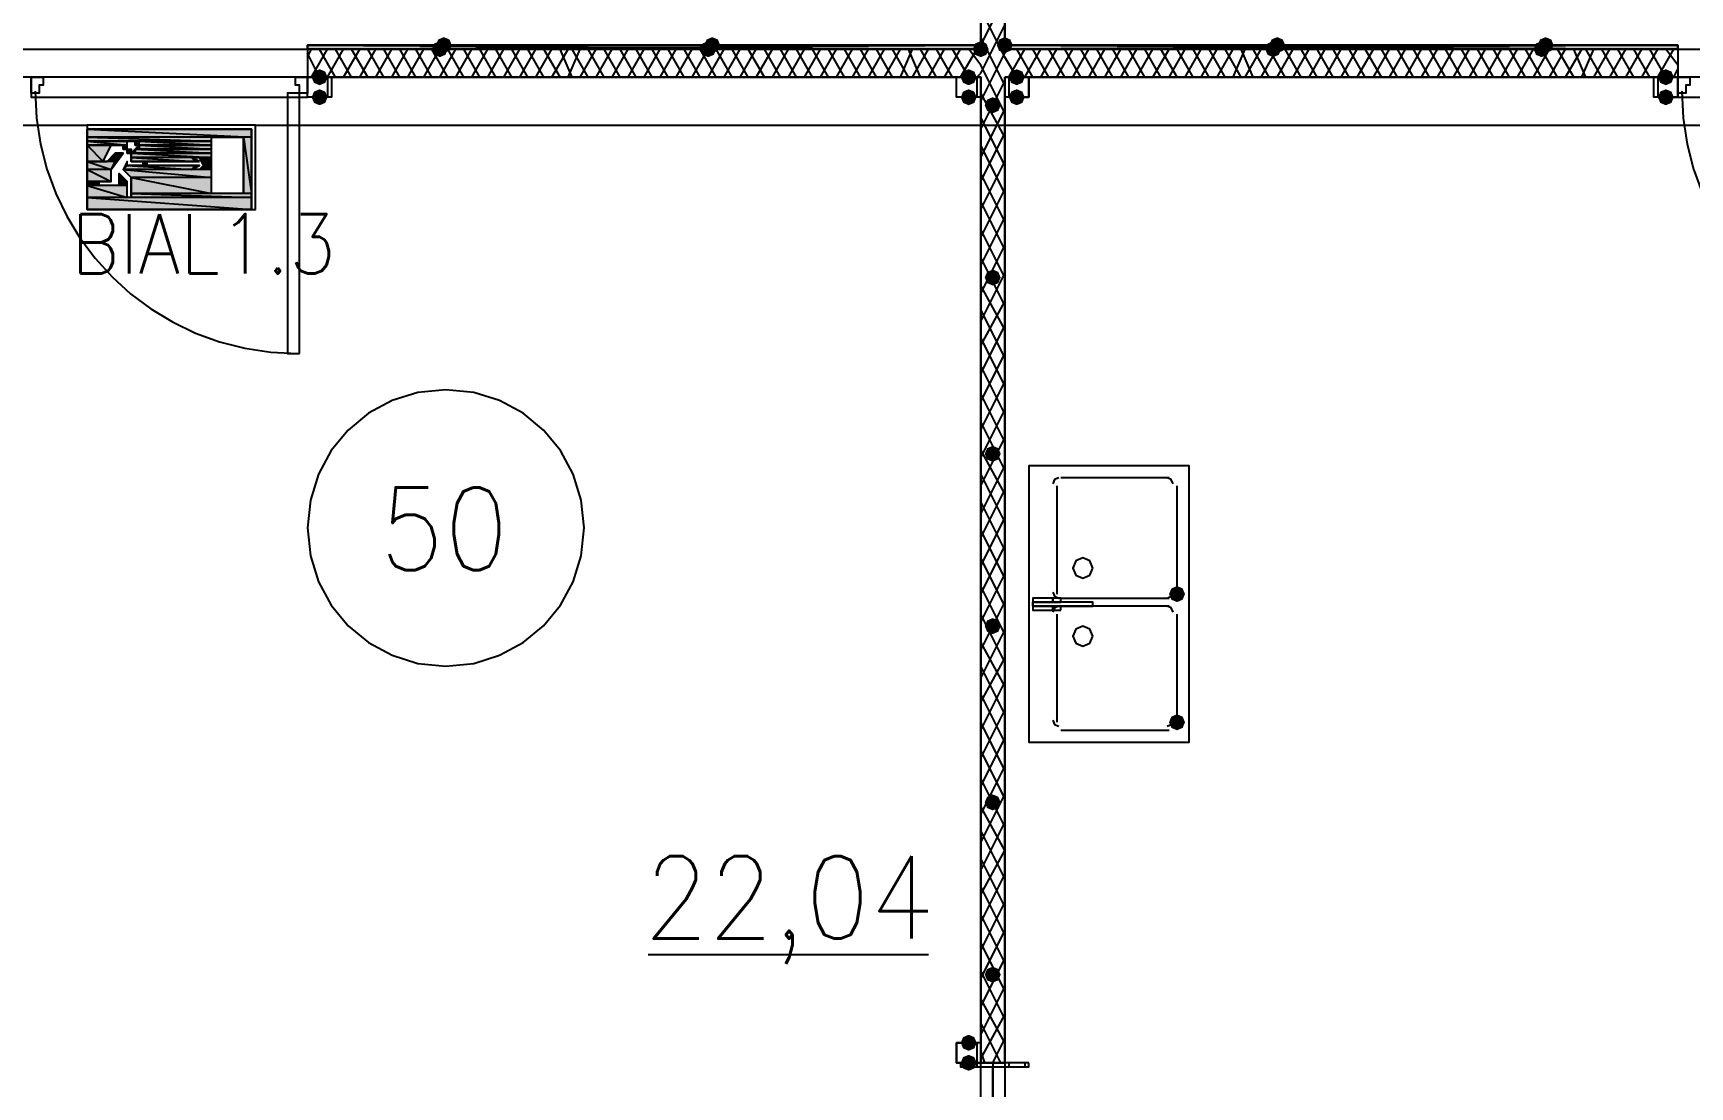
# Model space of a CAD drawing. Header units: millimetres. Extents: x 0 to 420, y 0 to 297.
# Drawn here: x 123.68 to 141.18, y 140.8 to 151.93 of the extents above; entities that cross this region are included whole.
import ezdxf

# ---------------------------------------------------------------- set-up
doc = ezdxf.new("R2010")
doc.units = ezdxf.units.MM
doc.layers.get('0').update_dxf_attribs({"linetype": 'CONTINUOUS'})
doc.styles.get("Standard").update_dxf_attribs({"font": 'STANDARD'})

msp = doc.modelspace()

# ---------------------------------------------------------------- hatches: boundary and pattern name
at = {"true_color": 0x000007}
h = msp.add_hatch(color=0, dxfattribs=at)
h.paths.add_polyline_path([(133.688667, 151.807333), (126.576667, 151.807333), (133.688667, 151.765)], flags=0)
h.paths.add_polyline_path([(126.576667, 151.807333), (133.688667, 151.765), (126.576667, 151.765)], flags=0)
at = {"true_color": 0x0000fe}
for points in [[(128.058333, 151.765), (128.033462, 151.705204), (127.973667, 151.680333), (127.913871, 151.705204), (127.889, 151.765), (127.913871, 151.824796), (127.973667, 151.849667), (128.033462, 151.824796)], [(128.100667, 151.807333), (128.075796, 151.747537), (128.016, 151.722667), (127.956204, 151.747537), (127.931333, 151.807333), (127.956204, 151.867129), (128.016, 151.892), (128.075796, 151.867129)], [(130.894667, 151.765), (130.869796, 151.705204), (130.81, 151.680333), (130.750204, 151.705204), (130.725333, 151.765), (130.750204, 151.824796), (130.81, 151.849667), (130.869796, 151.824796)], [(130.937, 151.807333), (130.912129, 151.747537), (130.852333, 151.722667), (130.792538, 151.747537), (130.767667, 151.807333), (130.792537, 151.867129), (130.852333, 151.892), (130.912129, 151.867129)], [(133.773333, 151.765), (133.748463, 151.705204), (133.688667, 151.680333), (133.628871, 151.705204), (133.604, 151.765), (133.628871, 151.824796), (133.688667, 151.849667), (133.748462, 151.824796)], [(133.773333, 151.765), (133.748463, 151.705204), (133.688667, 151.680333), (133.628871, 151.705204), (133.604, 151.765), (133.628871, 151.824796), (133.688667, 151.849667), (133.748462, 151.824796)], [(134.027333, 151.807333), (134.002463, 151.747537), (133.942667, 151.722667), (133.882871, 151.747537), (133.858, 151.807333), (133.882871, 151.867129), (133.942667, 151.892), (134.002462, 151.867129)], [(136.863667, 151.765), (136.838796, 151.705204), (136.779, 151.680333), (136.719204, 151.705204), (136.694333, 151.765), (136.719204, 151.824796), (136.779, 151.849667), (136.838796, 151.824796)], [(136.906, 151.807333), (136.881129, 151.747537), (136.821333, 151.722667), (136.761538, 151.747537), (136.736667, 151.807333), (136.761537, 151.867129), (136.821333, 151.892), (136.881129, 151.867129)], [(139.7, 151.765), (139.675129, 151.705204), (139.615333, 151.680333), (139.555538, 151.705204), (139.530667, 151.765), (139.555537, 151.824796), (139.615333, 151.849667), (139.675129, 151.824796)], [(139.742333, 151.807333), (139.717463, 151.747537), (139.657667, 151.722667), (139.597871, 151.747537), (139.573, 151.807333), (139.597871, 151.867129), (139.657667, 151.892), (139.717462, 151.867129)]]:
    msp.add_hatch(color=0, dxfattribs=at).paths.add_polyline_path(points, flags=0)
at = {"true_color": 0x000007}
h = msp.add_hatch(color=0, dxfattribs=at)
h.paths.add_polyline_path([(141.054667, 151.807333), (133.942667, 151.807333), (141.054667, 151.765)], flags=0)
h.paths.add_polyline_path([(133.942667, 151.807333), (141.054667, 151.765), (133.942667, 151.765)], flags=0)
for points in [[(126.788333, 151.468667), (126.763463, 151.408871), (126.703667, 151.384), (126.643871, 151.408871), (126.619, 151.468667), (126.643871, 151.528462), (126.703667, 151.553333), (126.763462, 151.528463)], [(133.646333, 151.468667), (133.621463, 151.408871), (133.561667, 151.384), (133.501871, 151.408871), (133.477, 151.468667), (133.501871, 151.528462), (133.561667, 151.553333), (133.621462, 151.528463)], [(134.154333, 151.468667), (134.129463, 151.408871), (134.069667, 151.384), (134.009871, 151.408871), (133.985, 151.468667), (134.009871, 151.528462), (134.069667, 151.553333), (134.129462, 151.528463)], [(141.012333, 151.468667), (140.987463, 151.408871), (140.927667, 151.384), (140.867871, 151.408871), (140.843, 151.468667), (140.867871, 151.528462), (140.927667, 151.553333), (140.987462, 151.528463)], [(126.788333, 151.257), (126.763463, 151.197204), (126.703667, 151.172333), (126.643871, 151.197204), (126.619, 151.257), (126.643871, 151.316796), (126.703667, 151.341667), (126.763462, 151.316796)], [(133.646333, 151.257), (133.621463, 151.197204), (133.561667, 151.172333), (133.501871, 151.197204), (133.477, 151.257), (133.501871, 151.316796), (133.561667, 151.341667), (133.621462, 151.316796)], [(133.900333, 151.172333), (133.875463, 151.112537), (133.815667, 151.087667), (133.755871, 151.112537), (133.731, 151.172333), (133.755871, 151.232129), (133.815667, 151.257), (133.875462, 151.232129)], [(134.154333, 151.257), (134.129463, 151.197204), (134.069667, 151.172333), (134.009871, 151.197204), (133.985, 151.257), (134.009871, 151.316796), (134.069667, 151.341667), (134.129462, 151.316796)], [(141.012333, 151.257), (140.987463, 151.197204), (140.927667, 151.172333), (140.867871, 151.197204), (140.843, 151.257), (140.867871, 151.316796), (140.927667, 151.341667), (140.987462, 151.316796)], [(133.900333, 149.352), (133.875463, 149.292204), (133.815667, 149.267333), (133.755871, 149.292204), (133.731, 149.352), (133.755871, 149.411796), (133.815667, 149.436667), (133.875462, 149.411796)], [(133.900333, 147.489333), (133.875463, 147.429537), (133.815667, 147.404667), (133.755871, 147.429537), (133.731, 147.489333), (133.755871, 147.549129), (133.815667, 147.574), (133.875462, 147.549129)], [(135.847667, 146.007667), (135.822796, 145.947871), (135.763, 145.923), (135.703204, 145.947871), (135.678333, 146.007667), (135.703204, 146.067462), (135.763, 146.092333), (135.822796, 146.067463)], [(133.900333, 145.669), (133.875463, 145.609204), (133.815667, 145.584333), (133.755871, 145.609204), (133.731, 145.669), (133.755871, 145.728796), (133.815667, 145.753667), (133.875462, 145.728796)], [(135.847667, 144.653), (135.822796, 144.593204), (135.763, 144.568333), (135.703204, 144.593204), (135.678333, 144.653), (135.703204, 144.712796), (135.763, 144.737667), (135.822796, 144.712796)], [(133.900333, 143.806333), (133.875463, 143.746537), (133.815667, 143.721667), (133.755871, 143.746537), (133.731, 143.806333), (133.755871, 143.866129), (133.815667, 143.891), (133.875462, 143.866129)], [(133.900333, 141.986), (133.875463, 141.926204), (133.815667, 141.901333), (133.755871, 141.926204), (133.731, 141.986), (133.755871, 142.045796), (133.815667, 142.070667), (133.875462, 142.045796)], [(133.646333, 141.266333), (133.621463, 141.206537), (133.561667, 141.181667), (133.501871, 141.206537), (133.477, 141.266333), (133.501871, 141.326129), (133.561667, 141.351), (133.621462, 141.326129)], [(133.646333, 141.054667), (133.621463, 140.994871), (133.561667, 140.97), (133.501871, 140.994871), (133.477, 141.054667), (133.501871, 141.114462), (133.561667, 141.139333), (133.621462, 141.114463)]]:
    msp.add_hatch(color=0, dxfattribs=at).paths.add_polyline_path(points, flags=0)
at = {"true_color": 0x000052}
h = msp.add_hatch(color=0, dxfattribs=at)
h.paths.add_polyline_path([(125.984, 150.918333), (124.248333, 150.918333), (125.984, 150.833667)], flags=0)
h.paths.add_polyline_path([(124.248333, 150.918333), (125.984, 150.833667), (124.248333, 150.833667)], flags=0)
h = msp.add_hatch(color=0, dxfattribs=at)
h.paths.add_polyline_path([(125.560667, 150.833667), (124.248333, 150.833667), (125.560667, 150.791333)], flags=0)
h.paths.add_polyline_path([(124.248333, 150.833667), (125.560667, 150.791333), (124.248333, 150.791333)], flags=0)
h = msp.add_hatch(color=0, dxfattribs=at)
h.paths.add_polyline_path([(124.671667, 150.791333), (124.248333, 150.791333)], flags=0)
h.paths.add_polyline_path([(124.671667, 150.791333), (124.248333, 150.791333), (124.714, 150.791333)], flags=0)
h = msp.add_hatch(color=0, dxfattribs=at)
h.paths.add_polyline_path([(124.248333, 150.791333), (124.671667, 150.791333)], flags=0)
h.paths.add_polyline_path([(124.671667, 150.791333), (124.248333, 150.791333)], flags=0)
h = msp.add_hatch(color=0, dxfattribs=at)
h.paths.add_polyline_path([(124.671667, 150.791333), (124.248333, 150.791333), (124.671667, 150.749)], flags=0)
h.paths.add_polyline_path([(124.248333, 150.791333), (124.671667, 150.749), (124.248333, 150.749)], flags=0)
h = msp.add_hatch(color=0, dxfattribs=at)
h.paths.add_polyline_path([(124.248333, 150.749), (124.671667, 150.749)], flags=0)
h.paths.add_polyline_path([(124.671667, 150.749), (124.248333, 150.749)], flags=0)
h.paths.add_polyline_path([(124.671667, 150.749), (124.248333, 150.749)], flags=0)
h.paths.add_polyline_path([(124.248333, 150.749), (124.671667, 150.749)], flags=0)
h = msp.add_hatch(color=0, dxfattribs=at)
h.paths.add_polyline_path([(124.248333, 150.749), (124.671667, 150.749)], flags=0)
h.paths.add_polyline_path([(124.671667, 150.749), (124.248333, 150.749)], flags=0)
h = msp.add_hatch(color=0, dxfattribs=at)
h.paths.add_polyline_path([(124.502333, 150.749), (124.248333, 150.749), (124.417667, 150.579667)], flags=0)
h.paths.add_polyline_path([(124.248333, 150.749), (124.417667, 150.579667), (124.248333, 150.579667)], flags=0)
h = msp.add_hatch(color=0, dxfattribs=at)
h.paths.add_polyline_path([(124.671667, 150.749), (124.629333, 150.749), (124.671667, 150.706667)], flags=0)
h.paths.add_polyline_path([(124.629333, 150.749), (124.671667, 150.706667), (124.629333, 150.706667)], flags=0)
h = msp.add_hatch(color=0, dxfattribs=at)
h.paths.add_polyline_path([(124.714, 150.791333), (124.671667, 150.791333)], flags=0)
h.paths.add_polyline_path([(124.671667, 150.791333), (124.714, 150.791333)], flags=0)
h = msp.add_hatch(color=0, dxfattribs=at)
h.paths.add_polyline_path([(124.714, 150.791333), (125.560667, 150.791333)], flags=0)
h.paths.add_polyline_path([(125.560667, 150.791333), (124.714, 150.791333)], flags=0)
for points in [[(124.714, 150.791333), (124.756333, 150.791333)], [(124.756333, 150.791333), (124.798667, 150.749), (124.756333, 150.749)], [(124.756333, 150.749), (124.798667, 150.749)], [(124.798667, 150.749), (124.798667, 150.706667), (124.756333, 150.706667)], [(124.756333, 150.706667), (124.798667, 150.706667)], [(124.587, 150.452667), (124.629333, 150.410333), (124.587, 150.410333)]]:
    msp.add_hatch(color=0, dxfattribs=at).paths.add_polyline_path(points, flags=0)
h = msp.add_hatch(color=0, dxfattribs=at)
h.paths.add_polyline_path([(124.714, 150.791333), (125.560667, 150.791333)], flags=0)
h.paths.add_polyline_path([(125.560667, 150.791333), (124.714, 150.791333)], flags=0)
h = msp.add_hatch(color=0, dxfattribs=at)
h.paths.add_polyline_path([(124.756333, 150.791333), (125.560667, 150.791333)], flags=0)
h.paths.add_polyline_path([(125.560667, 150.791333), (124.756333, 150.791333)], flags=0)
h = msp.add_hatch(color=0, dxfattribs=at)
h.paths.add_polyline_path([(124.798667, 150.791333), (125.560667, 150.791333)], flags=0)
h.paths.add_polyline_path([(125.560667, 150.791333), (124.798667, 150.791333)], flags=0)
h = msp.add_hatch(color=0, dxfattribs=at)
h.paths.add_polyline_path([(125.560667, 150.791333), (124.798667, 150.791333), (125.560667, 150.749)], flags=0)
h.paths.add_polyline_path([(124.798667, 150.791333), (125.560667, 150.749), (124.798667, 150.749)], flags=0)
h = msp.add_hatch(color=0, dxfattribs=at)
h.paths.add_polyline_path([(124.798667, 150.749), (125.560667, 150.749)], flags=0)
h.paths.add_polyline_path([(125.560667, 150.749), (124.798667, 150.749)], flags=0)
h = msp.add_hatch(color=0, dxfattribs=at)
h.paths.add_polyline_path([(124.798667, 150.749), (125.560667, 150.749)], flags=0)
h.paths.add_polyline_path([(125.560667, 150.749), (124.798667, 150.749)], flags=0)
h = msp.add_hatch(color=0, dxfattribs=at)
h.paths.add_polyline_path([(124.798667, 150.749), (125.560667, 150.749)], flags=0)
h.paths.add_polyline_path([(125.560667, 150.749), (124.798667, 150.749)], flags=0)
h = msp.add_hatch(color=0, dxfattribs=at)
h.paths.add_polyline_path([(124.798667, 150.749), (125.560667, 150.749)], flags=0)
h.paths.add_polyline_path([(125.560667, 150.749), (124.798667, 150.749)], flags=0)
h = msp.add_hatch(color=0, dxfattribs=at)
h.paths.add_polyline_path([(125.560667, 150.749), (124.798667, 150.749), (125.560667, 150.706667)], flags=0)
h.paths.add_polyline_path([(124.798667, 150.749), (125.560667, 150.706667), (124.798667, 150.706667)], flags=0)
h = msp.add_hatch(color=0, dxfattribs=at)
h.paths.add_polyline_path([(125.984, 150.833667), (125.899333, 150.833667), (125.984, 150.241)], flags=0)
h.paths.add_polyline_path([(125.899333, 150.833667), (125.984, 150.241), (125.899333, 150.241)], flags=0)
h = msp.add_hatch(color=0, dxfattribs=at)
h.paths.add_polyline_path([(124.46, 150.579667), (124.248333, 150.579667)], flags=0)
h.paths.add_polyline_path([(124.46, 150.579667), (124.248333, 150.579667), (124.417667, 150.579667)], flags=0)
h = msp.add_hatch(color=0, dxfattribs=at)
h.paths.add_polyline_path([(124.544667, 150.579667), (124.248333, 150.579667), (124.502333, 150.495)], flags=0)
h.paths.add_polyline_path([(124.248333, 150.579667), (124.502333, 150.495), (124.248333, 150.495)], flags=0)
h = msp.add_hatch(color=0, dxfattribs=at)
h.paths.add_polyline_path([(124.629333, 150.664333), (124.544667, 150.664333), (124.544667, 150.579667)], flags=0)
h.paths.add_polyline_path([(124.544667, 150.664333), (124.544667, 150.579667), (124.46, 150.579667)], flags=0)
h = msp.add_hatch(color=0, dxfattribs=at)
h.paths.add_polyline_path([(124.629333, 150.706667), (124.671667, 150.706667)], flags=0)
h.paths.add_polyline_path([(124.671667, 150.706667), (124.629333, 150.706667)], flags=0)
h = msp.add_hatch(color=0, dxfattribs=at)
h.paths.add_polyline_path([(124.629333, 150.706667), (124.671667, 150.706667)], flags=0)
h.paths.add_polyline_path([(124.671667, 150.706667), (124.629333, 150.706667)], flags=0)
h = msp.add_hatch(color=0, dxfattribs=at)
h.paths.add_polyline_path([(124.714, 150.664333), (124.671667, 150.706667)], flags=0)
h.paths.add_polyline_path([(124.714, 150.664333), (124.671667, 150.706667), (124.714, 150.706667)], flags=0)
h = msp.add_hatch(color=0, dxfattribs=at)
h.paths.add_polyline_path([(124.671667, 150.706667), (124.671667, 150.664333)], flags=0)
h.paths.add_polyline_path([(124.671667, 150.664333), (124.671667, 150.706667)], flags=0)
h = msp.add_hatch(color=0, dxfattribs=at)
h.paths.add_polyline_path([(124.671667, 150.664333), (124.714, 150.664333)], flags=0)
h.paths.add_polyline_path([(124.714, 150.664333), (124.671667, 150.664333)], flags=0)
h = msp.add_hatch(color=0, dxfattribs=at)
h.paths.add_polyline_path([(124.671667, 150.664333), (125.560667, 150.664333)], flags=0)
h.paths.add_polyline_path([(125.560667, 150.664333), (124.671667, 150.664333)], flags=0)
h = msp.add_hatch(color=0, dxfattribs=at)
h.paths.add_polyline_path([(124.756333, 150.664333), (124.756333, 150.706667)], flags=0)
h.paths.add_polyline_path([(124.756333, 150.706667), (124.756333, 150.664333), (124.714, 150.664333)], flags=0)
h = msp.add_hatch(color=0, dxfattribs=at)
h.paths.add_polyline_path([(125.560667, 150.664333), (124.714, 150.664333), (125.560667, 150.622)], flags=0)
h.paths.add_polyline_path([(124.714, 150.664333), (125.560667, 150.622), (124.714, 150.622)], flags=0)
h = msp.add_hatch(color=0, dxfattribs=at)
h.paths.add_polyline_path([(125.349, 150.622), (124.714, 150.622), (125.391333, 150.579667)], flags=0)
h.paths.add_polyline_path([(124.714, 150.622), (125.391333, 150.579667), (124.714, 150.579667)], flags=0)
h = msp.add_hatch(color=0, dxfattribs=at)
h.paths.add_polyline_path([(124.756333, 150.706667), (124.798667, 150.706667)], flags=0)
h.paths.add_polyline_path([(124.798667, 150.706667), (124.756333, 150.706667)], flags=0)
h = msp.add_hatch(color=0, dxfattribs=at)
h.paths.add_polyline_path([(125.560667, 150.706667), (124.798667, 150.706667)], flags=0)
h.paths.add_polyline_path([(124.798667, 150.706667), (125.560667, 150.706667), (124.756333, 150.706667)], flags=0)
h = msp.add_hatch(color=0, dxfattribs=at)
h.paths.add_polyline_path([(124.756333, 150.706667), (125.560667, 150.706667)], flags=0)
h.paths.add_polyline_path([(125.560667, 150.706667), (124.756333, 150.706667)], flags=0)
h = msp.add_hatch(color=0, dxfattribs=at)
h.paths.add_polyline_path([(124.756333, 150.706667), (125.560667, 150.706667)], flags=0)
h.paths.add_polyline_path([(125.560667, 150.706667), (124.756333, 150.706667)], flags=0)
h = msp.add_hatch(color=0, dxfattribs=at)
h.paths.add_polyline_path([(125.560667, 150.706667), (124.756333, 150.706667), (125.560667, 150.664333)], flags=0)
h.paths.add_polyline_path([(124.756333, 150.706667), (125.560667, 150.664333), (124.756333, 150.664333)], flags=0)
h = msp.add_hatch(color=0, dxfattribs=at)
h.paths.add_polyline_path([(124.756333, 150.664333), (125.560667, 150.664333)], flags=0)
h.paths.add_polyline_path([(125.560667, 150.664333), (124.756333, 150.664333)], flags=0)
h = msp.add_hatch(color=0, dxfattribs=at)
h.paths.add_polyline_path([(124.798667, 150.706667), (125.560667, 150.706667)], flags=0)
h.paths.add_polyline_path([(125.560667, 150.706667), (124.798667, 150.706667)], flags=0)
h = msp.add_hatch(color=0, dxfattribs=at)
h.paths.add_polyline_path([(124.798667, 150.706667), (125.560667, 150.706667)], flags=0)
h.paths.add_polyline_path([(125.560667, 150.706667), (124.798667, 150.706667)], flags=0)
h = msp.add_hatch(color=0, dxfattribs=at)
h.paths.add_polyline_path([(124.798667, 150.706667), (125.560667, 150.706667)], flags=0)
h.paths.add_polyline_path([(125.560667, 150.706667), (124.798667, 150.706667)], flags=0)
h = msp.add_hatch(color=0, dxfattribs=at)
h.paths.add_polyline_path([(125.433667, 150.579667), (124.841, 150.579667)], flags=0)
h.paths.add_polyline_path([(125.433667, 150.579667), (124.841, 150.579667), (125.391333, 150.579667)], flags=0)
h = msp.add_hatch(color=0, dxfattribs=at)
h.paths.add_polyline_path([(124.883333, 150.579667), (124.841, 150.579667), (124.883333, 150.537333)], flags=0)
h.paths.add_polyline_path([(124.841, 150.579667), (124.883333, 150.537333), (124.841, 150.537333)], flags=0)
h = msp.add_hatch(color=0, dxfattribs=at)
h.paths.add_polyline_path([(125.560667, 150.622), (125.433667, 150.622), (125.560667, 150.537333)], flags=0)
h.paths.add_polyline_path([(125.433667, 150.622), (125.560667, 150.537333), (125.476, 150.537333)], flags=0)
h = msp.add_hatch(color=0, dxfattribs=at)
h.paths.add_polyline_path([(124.502333, 150.495), (124.248333, 150.495), (124.502333, 150.368)], flags=0)
h.paths.add_polyline_path([(124.248333, 150.495), (124.502333, 150.368), (124.248333, 150.368)], flags=0)
h = msp.add_hatch(color=0, dxfattribs=at)
h.paths.add_polyline_path([(124.375333, 150.368), (124.248333, 150.368), (124.375333, 150.325667)], flags=0)
h.paths.add_polyline_path([(124.248333, 150.368), (124.375333, 150.325667), (124.248333, 150.325667)], flags=0)
h = msp.add_hatch(color=0, dxfattribs=at)
h.paths.add_polyline_path([(124.629333, 150.410333), (124.587, 150.410333), (124.671667, 150.368)], flags=0)
h.paths.add_polyline_path([(124.587, 150.410333), (124.671667, 150.368), (124.587, 150.368)], flags=0)
h = msp.add_hatch(color=0, dxfattribs=at)
h.paths.add_polyline_path([(124.671667, 150.368), (124.587, 150.368), (124.671667, 150.325667)], flags=0)
h.paths.add_polyline_path([(124.587, 150.368), (124.671667, 150.325667), (124.587, 150.325667)], flags=0)
h = msp.add_hatch(color=0, dxfattribs=at)
h.paths.add_polyline_path([(125.391333, 150.537333), (124.671667, 150.537333), (125.349, 150.495)], flags=0)
h.paths.add_polyline_path([(124.671667, 150.537333), (125.349, 150.495), (124.629333, 150.495)], flags=0)
h = msp.add_hatch(color=0, dxfattribs=at)
h.paths.add_polyline_path([(125.560667, 150.495), (124.629333, 150.495), (125.560667, 150.410333)], flags=0)
h.paths.add_polyline_path([(124.629333, 150.495), (125.560667, 150.410333), (124.714, 150.410333)], flags=0)
h = msp.add_hatch(color=0, dxfattribs=at)
h.paths.add_polyline_path([(125.560667, 150.410333), (124.714, 150.410333), (125.560667, 150.241)], flags=0)
h.paths.add_polyline_path([(124.714, 150.410333), (125.560667, 150.241), (124.714, 150.241)], flags=0)
h = msp.add_hatch(color=0, dxfattribs=at)
h.paths.add_polyline_path([(125.391333, 150.537333), (124.841, 150.537333)], flags=0)
h.paths.add_polyline_path([(125.391333, 150.537333), (124.841, 150.537333), (125.433667, 150.537333)], flags=0)
h = msp.add_hatch(color=0, dxfattribs=at)
h.paths.add_polyline_path([(125.560667, 150.537333), (125.476, 150.537333), (125.560667, 150.495)], flags=0)
h.paths.add_polyline_path([(125.476, 150.537333), (125.560667, 150.495), (125.433667, 150.495)], flags=0)
h = msp.add_hatch(color=0, dxfattribs=at)
h.paths.add_polyline_path([(124.671667, 150.325667), (124.248333, 150.325667), (124.671667, 150.198667)], flags=0)
h.paths.add_polyline_path([(124.248333, 150.325667), (124.671667, 150.198667), (124.248333, 150.198667)], flags=0)
h = msp.add_hatch(color=0, dxfattribs=at)
h.paths.add_polyline_path([(125.984, 150.198667), (124.248333, 150.198667), (125.984, 150.071667)], flags=0)
h.paths.add_polyline_path([(124.248333, 150.198667), (125.984, 150.071667), (124.248333, 150.071667)], flags=0)
h = msp.add_hatch(color=0, dxfattribs=at)
h.paths.add_polyline_path([(125.984, 150.241), (124.714, 150.241), (125.984, 150.198667)], flags=0)
h.paths.add_polyline_path([(124.714, 150.241), (125.984, 150.198667), (124.714, 150.198667)], flags=0)

# ---------------------------------------------------------------- linework, layer by layer
at = {"color": 0, "true_color": 0x0000ab}
for points in [[(117.094, 151.765), (133.688667, 151.765), (133.688667, 158.453667), (117.094, 158.453667)], [(151.045333, 158.453667), (133.942667, 158.453667), (133.942667, 151.765), (151.045333, 151.765)]]:
    msp.add_lwpolyline(points, close=True, dxfattribs=at)
at = {"color": 0, "true_color": 0x000007}
for points in [[(133.942667, 151.765), (133.942667, 157.734), (133.688667, 157.734), (133.688667, 151.765)], [(133.688667, 151.807333), (133.942667, 152.315333)], [(133.942667, 151.680333), (133.688667, 152.188333)], [(133.688667, 151.511), (133.942667, 152.019)], [(133.688667, 151.765), (126.576667, 151.765), (133.688667, 151.807333), (126.576667, 151.807333)], [(133.942667, 151.384), (133.688667, 151.892)], [(141.054667, 151.807333), (133.942667, 151.807333), (141.054667, 151.807333), (133.942667, 151.765)], [(126.576667, 151.680333), (126.619, 151.765)], [(126.576667, 151.765), (126.576667, 151.468667)], [(126.576667, 151.765), (126.576667, 151.468667)], [(133.688667, 151.765), (126.576667, 151.765)], [(126.703667, 151.468667), (126.576667, 151.722667)], [(126.619, 151.468667), (126.788333, 151.765)], [(126.873, 151.468667), (126.703667, 151.765)], [(126.788333, 151.468667), (126.957667, 151.765)], [(127.042333, 151.468667), (126.873, 151.765)], [(126.957667, 151.468667), (127.127, 151.765)], [(127.211667, 151.468667), (127.042333, 151.765)], [(127.127, 151.468667), (127.296333, 151.765)], [(127.381, 151.468667), (127.211667, 151.765)], [(127.296333, 151.468667), (127.465667, 151.765)], [(127.550333, 151.468667), (127.381, 151.765)], [(127.465667, 151.468667), (127.635, 151.765)], [(127.719667, 151.468667), (127.550333, 151.765)], [(127.635, 151.468667), (127.804333, 151.765)], [(127.889, 151.468667), (127.719667, 151.765)], [(127.804333, 151.468667), (127.973667, 151.765)], [(128.058333, 151.468667), (127.889, 151.765)], [(127.973667, 151.468667), (128.143, 151.765)], [(128.227667, 151.468667), (128.058333, 151.765)], [(128.143, 151.468667), (128.312333, 151.765)], [(128.397, 151.468667), (128.227667, 151.765)], [(128.312333, 151.468667), (128.481667, 151.765)], [(128.566333, 151.468667), (128.397, 151.765)], [(128.481667, 151.468667), (128.651, 151.765)], [(128.735667, 151.468667), (128.566333, 151.765)], [(128.651, 151.468667), (128.820333, 151.765)], [(128.905, 151.468667), (128.735667, 151.765)], [(128.820333, 151.468667), (128.989667, 151.765)], [(129.074333, 151.468667), (128.905, 151.765)], [(128.989667, 151.468667), (129.159, 151.765)], [(129.243667, 151.468667), (129.074333, 151.765)], [(129.159, 151.468667), (129.328333, 151.765)], [(129.370667, 151.468667), (129.243667, 151.765)], [(129.328333, 151.468667), (129.455333, 151.765)], [(129.54, 151.468667), (129.370667, 151.765)], [(129.455333, 151.468667), (129.624667, 151.765)], [(129.709333, 151.468667), (129.54, 151.765)], [(129.624667, 151.468667), (129.794, 151.765)], [(129.878667, 151.468667), (129.709333, 151.765)], [(129.794, 151.468667), (129.963333, 151.765)], [(130.048, 151.468667), (129.878667, 151.765)], [(129.963333, 151.468667), (130.132667, 151.765)], [(130.217333, 151.468667), (130.048, 151.765)], [(130.132667, 151.468667), (130.302, 151.765)], [(130.386667, 151.468667), (130.217333, 151.765)], [(130.302, 151.468667), (130.471333, 151.765)], [(130.556, 151.468667), (130.386667, 151.765)], [(130.471333, 151.468667), (130.640667, 151.765)], [(130.725333, 151.468667), (130.556, 151.765)], [(130.640667, 151.468667), (130.81, 151.765)], [(130.894667, 151.468667), (130.725333, 151.765)], [(130.81, 151.468667), (130.979333, 151.765)], [(131.064, 151.468667), (130.894667, 151.765)], [(130.979333, 151.468667), (131.148667, 151.765)], [(131.233333, 151.468667), (131.064, 151.765)], [(131.148667, 151.468667), (131.318, 151.765)], [(131.402667, 151.468667), (131.233333, 151.765)], [(131.318, 151.468667), (131.487333, 151.765)], [(131.572, 151.468667), (131.402667, 151.765)], [(131.487333, 151.468667), (131.656667, 151.765)], [(131.741333, 151.468667), (131.572, 151.765)], [(131.656667, 151.468667), (131.826, 151.765)], [(131.910667, 151.468667), (131.741333, 151.765)], [(131.826, 151.468667), (131.995333, 151.765)], [(132.08, 151.468667), (131.910667, 151.765)], [(131.995333, 151.468667), (132.164667, 151.765)], [(132.249333, 151.468667), (132.08, 151.765)], [(132.164667, 151.468667), (132.334, 151.765)], [(132.418667, 151.468667), (132.249333, 151.765)], [(132.334, 151.468667), (132.503333, 151.765)], [(132.588, 151.468667), (132.418667, 151.765)], [(132.503333, 151.468667), (132.672667, 151.765)], [(132.757333, 151.468667), (132.588, 151.765)], [(132.672667, 151.468667), (132.842, 151.765)], [(132.926667, 151.468667), (132.757333, 151.765)], [(132.842, 151.468667), (132.969, 151.765)], [(133.053667, 151.468667), (132.926667, 151.765)], [(132.969, 151.468667), (133.138333, 151.765)], [(133.223, 151.468667), (133.053667, 151.765)], [(133.138333, 151.468667), (133.307667, 151.765)], [(133.392333, 151.468667), (133.223, 151.765)], [(133.307667, 151.468667), (133.477, 151.765)], [(133.561667, 151.468667), (133.392333, 151.765)], [(133.477, 151.468667), (133.646333, 151.765)], [(133.688667, 151.595667), (133.561667, 151.765)], [(133.688667, 151.214667), (133.942667, 151.722667)], [(133.942667, 151.087667), (133.688667, 151.595667)], [(133.942667, 151.722667), (133.985, 151.765)], [(141.054667, 151.765), (133.942667, 151.765)], [(134.069667, 151.468667), (133.942667, 151.680333)], [(133.985, 151.468667), (134.154333, 151.765)], [(134.239, 151.468667), (134.069667, 151.765)], [(134.154333, 151.468667), (134.323667, 151.765)], [(134.408333, 151.468667), (134.239, 151.765)], [(134.323667, 151.468667), (134.493, 151.765)], [(134.577667, 151.468667), (134.408333, 151.765)], [(134.493, 151.468667), (134.662333, 151.765)], [(134.747, 151.468667), (134.577667, 151.765)], [(134.662333, 151.468667), (134.831667, 151.765)], [(134.916333, 151.468667), (134.747, 151.765)], [(134.831667, 151.468667), (135.001, 151.765)], [(135.085667, 151.468667), (134.916333, 151.765)], [(135.001, 151.468667), (135.170333, 151.765)], [(135.255, 151.468667), (135.085667, 151.765)], [(135.170333, 151.468667), (135.339667, 151.765)], [(135.424333, 151.468667), (135.255, 151.765)], [(135.339667, 151.468667), (135.509, 151.765)], [(135.593667, 151.468667), (135.424333, 151.765)], [(135.509, 151.468667), (135.678333, 151.765)], [(135.763, 151.468667), (135.593667, 151.765)], [(135.678333, 151.468667), (135.847667, 151.765)], [(135.932333, 151.468667), (135.763, 151.765)], [(135.847667, 151.468667), (136.017, 151.765)], [(136.101667, 151.468667), (135.932333, 151.765)], [(136.017, 151.468667), (136.186333, 151.765)], [(136.271, 151.468667), (136.101667, 151.765)], [(136.186333, 151.468667), (136.355667, 151.765)], [(136.440333, 151.468667), (136.271, 151.765)], [(136.355667, 151.468667), (136.482667, 151.765)], [(136.567333, 151.468667), (136.440333, 151.765)], [(136.482667, 151.468667), (136.652, 151.765)], [(136.736667, 151.468667), (136.567333, 151.765)], [(136.652, 151.468667), (136.821333, 151.765)], [(136.906, 151.468667), (136.736667, 151.765)], [(136.821333, 151.468667), (136.990667, 151.765)], [(137.075333, 151.468667), (136.906, 151.765)], [(136.990667, 151.468667), (137.16, 151.765)], [(137.244667, 151.468667), (137.075333, 151.765)], [(137.16, 151.468667), (137.329333, 151.765)], [(137.414, 151.468667), (137.244667, 151.765)], [(137.329333, 151.468667), (137.498667, 151.765)], [(137.583333, 151.468667), (137.414, 151.765)], [(137.498667, 151.468667), (137.668, 151.765)], [(137.752667, 151.468667), (137.583333, 151.765)], [(137.668, 151.468667), (137.837333, 151.765)], [(137.922, 151.468667), (137.752667, 151.765)], [(137.837333, 151.468667), (138.006667, 151.765)], [(138.091333, 151.468667), (137.922, 151.765)], [(138.006667, 151.468667), (138.176, 151.765)], [(138.260667, 151.468667), (138.091333, 151.765)], [(138.176, 151.468667), (138.345333, 151.765)], [(138.43, 151.468667), (138.260667, 151.765)], [(138.345333, 151.468667), (138.514667, 151.765)], [(138.599333, 151.468667), (138.43, 151.765)], [(138.514667, 151.468667), (138.684, 151.765)], [(138.768667, 151.468667), (138.599333, 151.765)], [(138.684, 151.468667), (138.853333, 151.765)], [(138.938, 151.468667), (138.768667, 151.765)], [(138.853333, 151.468667), (139.022667, 151.765)], [(139.107333, 151.468667), (138.938, 151.765)], [(139.022667, 151.468667), (139.192, 151.765)], [(139.276667, 151.468667), (139.107333, 151.765)], [(139.192, 151.468667), (139.361333, 151.765)], [(139.446, 151.468667), (139.276667, 151.765)], [(139.361333, 151.468667), (139.530667, 151.765)], [(139.615333, 151.468667), (139.446, 151.765)], [(139.530667, 151.468667), (139.7, 151.765)], [(139.784667, 151.468667), (139.615333, 151.765)], [(139.7, 151.468667), (139.869333, 151.765)], [(139.954, 151.468667), (139.784667, 151.765)], [(139.869333, 151.468667), (140.038667, 151.765)], [(140.081, 151.468667), (139.954, 151.765)], [(140.038667, 151.468667), (140.165667, 151.765)], [(140.250333, 151.468667), (140.081, 151.765)], [(140.165667, 151.468667), (140.335, 151.765)], [(140.419667, 151.468667), (140.250333, 151.765)], [(140.335, 151.468667), (140.504333, 151.765)], [(140.589, 151.468667), (140.419667, 151.765)], [(140.504333, 151.468667), (140.673667, 151.765)], [(140.758333, 151.468667), (140.589, 151.765)], [(140.673667, 151.468667), (140.843, 151.765)], [(140.927667, 151.468667), (140.758333, 151.765)], [(140.843, 151.468667), (141.012333, 151.765)], [(141.054667, 151.595667), (140.927667, 151.765)], [(141.054667, 151.765), (141.054667, 151.468667)], [(141.054667, 151.765), (141.054667, 151.468667)], [(125.137333, 151.468667), (123.655667, 151.468667), (123.655667, 151.384)], [(126.576667, 151.384), (126.576667, 151.468667), (125.137333, 151.468667)], [(126.576667, 151.468667), (133.688667, 151.468667)], [(133.646333, 151.468667), (133.688667, 151.511)], [(133.688667, 151.468667), (133.688667, 141.054667), (133.942667, 141.054667)], [(133.688667, 150.918333), (133.942667, 151.426333)], [(133.942667, 151.468667), (141.054667, 151.468667)], [(133.942667, 141.054667), (133.942667, 151.468667)], [(141.012333, 151.468667), (141.054667, 151.553333)], [(142.494, 151.468667), (141.054667, 151.468667), (141.054667, 151.384)], [(123.655667, 151.384), (123.655667, 151.257), (125.137333, 151.257)], [(123.698, 151.3205), (123.712316, 151.036994), (123.754334, 150.761677), (123.822661, 150.495944), (123.915903, 150.241188), (124.032666, 149.998803), (124.171556, 149.770183), (124.33118, 149.556721), (124.510144, 149.359811), (124.707054, 149.180847), (124.920516, 149.021223), (125.149136, 148.882333), (125.391521, 148.76557), (125.646278, 148.672328), (125.912011, 148.604001), (126.187327, 148.561982), (126.470833, 148.547667)], [(125.137333, 151.257), (126.576667, 151.257), (126.576667, 151.384)], [(133.942667, 150.833667), (133.688667, 151.299333)], [(141.054667, 151.384), (141.054667, 151.257), (142.494, 151.257)], [(141.097, 151.3205), (141.111316, 151.036994), (141.153334, 150.761677), (141.221661, 150.495944), (141.314903, 150.241188), (141.431666, 149.998803), (141.570556, 149.770183), (141.73018, 149.556721), (141.909144, 149.359811), (142.106054, 149.180847), (142.319516, 149.021223), (142.548136, 148.882333), (142.790521, 148.76557), (143.045278, 148.672328), (143.311011, 148.604001), (143.586327, 148.561982), (143.869833, 148.547667)], [(133.688667, 150.622), (133.942667, 151.13)], [(133.942667, 150.537333), (133.688667, 151.045333)], [(133.688667, 150.368), (133.942667, 150.876)], [(133.942667, 150.241), (133.688667, 150.749)], [(133.688667, 150.071667), (133.942667, 150.579667)], [(133.942667, 149.944667), (133.688667, 150.452667)], [(133.688667, 149.775333), (133.942667, 150.283333)], [(133.942667, 149.648333), (133.688667, 150.156333)], [(133.688667, 149.479), (133.942667, 149.987)], [(133.942667, 149.352), (133.688667, 149.86)], [(133.688667, 149.182667), (133.942667, 149.690667)], [(133.942667, 149.055667), (133.688667, 149.563667)], [(133.688667, 148.886333), (133.942667, 149.394333)], [(133.942667, 148.801667), (133.688667, 149.267333)], [(133.688667, 148.632333), (133.942667, 149.098)], [(133.942667, 148.505333), (133.688667, 149.013333)], [(133.688667, 148.336), (133.942667, 148.844)], [(133.942667, 148.209), (133.688667, 148.717)], [(133.688667, 148.039667), (133.942667, 148.547667)], [(133.942667, 147.912667), (133.688667, 148.420667)], [(129.497667, 146.706167), (129.467995, 147.000508), (129.382893, 147.274659), (129.248236, 147.522746), (129.069896, 147.738896), (128.853746, 147.917236), (128.605659, 148.051893), (128.331508, 148.136995), (128.037167, 148.166667), (127.742825, 148.136995), (127.468674, 148.051893), (127.220587, 147.917236), (127.004437, 147.738896), (126.826097, 147.522746), (126.69144, 147.274659), (126.606339, 147.000508), (126.576667, 146.706167)], [(133.688667, 147.743333), (133.942667, 148.251333)], [(133.942667, 147.616333), (133.688667, 148.124333)], [(133.688667, 147.447), (133.942667, 147.955)], [(133.942667, 147.32), (133.688667, 147.828)], [(133.688667, 147.150667), (133.942667, 147.658667)], [(133.942667, 147.066), (133.688667, 147.531667)], [(133.688667, 146.854333), (133.942667, 147.362333)], [(133.942667, 146.769667), (133.688667, 147.277667)], [(134.514167, 147.235333), (134.469265, 147.216735), (134.450667, 147.171833)], [(135.678333, 147.235333), (134.535333, 147.235333)], [(135.720667, 147.171833), (135.702068, 147.216735), (135.657167, 147.235333)], [(133.688667, 146.600333), (133.942667, 147.108333)], [(134.493, 147.150667), (134.493, 146.007667)], [(135.763, 146.007667), (135.763, 147.150667)], [(133.942667, 146.473333), (133.688667, 146.981333)], [(126.576667, 146.706167), (126.606339, 146.411825), (126.69144, 146.137674), (126.826097, 145.889587), (127.004437, 145.673437), (127.220587, 145.495097), (127.468674, 145.36044), (127.742825, 145.275339), (128.037167, 145.245667), (128.331508, 145.275339), (128.605659, 145.36044), (128.853746, 145.495097), (129.069896, 145.673437), (129.248236, 145.889587), (129.382893, 146.137674), (129.467995, 146.411825), (129.497667, 146.706167)], [(133.688667, 146.304), (133.942667, 146.812)], [(133.942667, 146.177), (133.688667, 146.685)], [(133.688667, 146.007667), (133.942667, 146.515667)], [(133.942667, 145.880667), (133.688667, 146.388667)], [(133.688667, 145.711333), (133.942667, 146.219333)], [(133.942667, 145.584333), (133.688667, 146.092333)], [(134.450667, 146.028833), (134.469265, 145.983932), (134.514167, 145.965333)], [(135.657167, 145.965333), (135.702068, 145.983932), (135.720667, 146.028833)], [(133.688667, 145.415), (133.942667, 145.923)], [(134.514167, 145.880667), (134.469265, 145.862068), (134.450667, 145.817167)], [(134.535333, 145.965333), (135.678333, 145.965333)], [(135.678333, 145.880667), (134.535333, 145.880667)], [(135.720667, 145.817167), (135.702068, 145.862068), (135.657167, 145.880667)], [(133.942667, 145.288), (133.688667, 145.796)], [(134.493, 145.796), (134.493, 144.653)], [(135.763, 144.653), (135.763, 145.796)], [(133.688667, 145.118667), (133.942667, 145.626667)], [(133.942667, 145.034), (133.688667, 145.499667)], [(133.688667, 144.864667), (133.942667, 145.330333)], [(133.942667, 144.737667), (133.688667, 145.245667)], [(133.688667, 144.568333), (133.942667, 145.076333)], [(133.942667, 144.441333), (133.688667, 144.949333)], [(133.688667, 144.272), (133.942667, 144.78)], [(133.942667, 144.145), (133.688667, 144.653)], [(134.450667, 144.674167), (134.469265, 144.629265), (134.514167, 144.610667)], [(135.657167, 144.610667), (135.702068, 144.629265), (135.720667, 144.674167)], [(133.688667, 143.975667), (133.942667, 144.483667)], [(134.535333, 144.568333), (135.678333, 144.568333)], [(133.942667, 143.848667), (133.688667, 144.356667)], [(133.688667, 143.679333), (133.942667, 144.187333)], [(133.942667, 143.552333), (133.688667, 144.060333)], [(133.688667, 143.383), (133.942667, 143.891)], [(133.942667, 143.298333), (133.688667, 143.764)], [(133.688667, 143.086667), (133.942667, 143.594667)], [(133.942667, 143.002), (133.688667, 143.51)], [(133.688667, 142.832667), (133.942667, 143.298333)], [(133.942667, 142.705667), (133.688667, 143.213667)], [(133.688667, 142.536333), (133.942667, 143.044333)], [(133.942667, 142.409333), (133.688667, 142.917333)], [(133.688667, 142.24), (133.942667, 142.748)], [(133.942667, 142.113), (133.688667, 142.621)], [(133.688667, 141.943667), (133.942667, 142.451667)], [(133.942667, 141.816667), (133.688667, 142.324667)], [(130.175, 142.197667), (133.138333, 142.197667)], [(133.688667, 141.647333), (133.942667, 142.155333)], [(133.942667, 141.520333), (133.688667, 142.028333)], [(133.688667, 141.351), (133.942667, 141.859)], [(133.942667, 141.266333), (133.688667, 141.732)], [(133.688667, 141.097), (133.942667, 141.562667)], [(133.900333, 141.054667), (133.688667, 141.478)], [(133.815667, 141.054667), (133.942667, 141.308667)], [(133.731, 141.054667), (133.688667, 141.181667)], [(133.477, 141.054667), (133.477, 141.012333)], [(133.646333, 141.054667), (133.646333, 141.012333)], [(133.815667, 141.054667), (133.815667, 140.335)], [(133.985, 141.054667), (133.985, 141.012333)], [(134.154333, 141.054667), (134.154333, 141.012333)]]:
    msp.add_lwpolyline(points, dxfattribs=at)
for points in [[(133.688667, 151.807333), (126.576667, 151.807333), (133.688667, 151.765)], [(126.576667, 151.807333), (133.688667, 151.765), (126.576667, 151.765)], [(126.576667, 151.765), (133.688667, 151.765), (133.688667, 151.807333), (126.576667, 151.807333)], [(126.576667, 151.765), (133.688667, 151.765), (133.688667, 151.807333), (126.576667, 151.807333)], [(141.054667, 151.807333), (133.942667, 151.807333), (141.054667, 151.765)], [(133.942667, 151.807333), (141.054667, 151.765), (133.942667, 151.765)], [(141.054667, 151.807333), (141.054667, 151.765), (133.942667, 151.765), (133.942667, 151.807333), (141.054667, 151.807333), (133.942667, 151.807333), (133.942667, 151.765), (141.054667, 151.765)], [(117.094, 151.468667), (117.094, 140.335), (133.688667, 140.335), (133.688667, 151.468667)], [(123.782667, 151.468667), (123.782667, 151.384), (123.740333, 151.384), (123.740333, 151.299333), (123.655667, 151.299333), (123.655667, 151.468667)], [(126.576667, 151.468667), (126.576667, 151.299333), (126.492, 151.299333), (126.492, 151.384), (126.449667, 151.384), (126.449667, 151.468667)], [(126.576667, 151.468667), (126.788333, 151.468667), (126.788333, 151.257), (126.576667, 151.257), (126.576667, 151.468667), (126.830667, 151.468667), (126.830667, 151.257), (126.576667, 151.257)], [(133.434667, 151.468667), (133.646333, 151.468667), (133.646333, 151.257), (133.434667, 151.257), (133.434667, 151.468667), (133.688667, 151.468667), (133.688667, 151.257), (133.434667, 151.257)], [(133.942667, 151.468667), (134.196667, 151.468667), (134.196667, 151.257), (133.942667, 151.257)], [(133.942667, 151.468667), (133.942667, 140.335), (151.045333, 140.335), (151.045333, 151.468667)], [(133.985, 151.468667), (133.985, 151.257), (134.196667, 151.257), (134.196667, 151.468667)], [(140.800667, 151.468667), (141.054667, 151.468667), (141.054667, 151.257), (140.800667, 151.257)], [(140.843, 151.468667), (140.843, 151.257), (141.054667, 151.257), (141.054667, 151.468667)], [(141.181667, 151.468667), (141.181667, 151.384), (141.139333, 151.384), (141.139333, 151.299333), (141.054667, 151.299333), (141.054667, 151.468667)], [(126.492, 148.547667), (126.492, 151.299333), (126.365, 151.299333), (126.365, 148.547667)], [(135.89, 144.483667), (135.89, 147.32), (135.89, 147.362333), (135.847667, 147.362333), (134.239, 147.362333), (134.196667, 147.362333), (134.196667, 147.32), (134.196667, 144.483667), (134.196667, 144.441333), (134.239, 144.441333), (135.847667, 144.441333), (135.89, 144.441333)], [(134.874, 146.282833), (134.843002, 146.357669), (134.768167, 146.388667), (134.693331, 146.357669), (134.662333, 146.282833), (134.693331, 146.207998), (134.768167, 146.177), (134.843002, 146.207998)], [(134.450667, 145.838333), (134.450667, 145.880667), (134.281333, 145.880667), (134.239, 145.880667), (134.239, 145.923), (134.281333, 145.923), (134.450667, 145.923), (134.450667, 145.965333), (134.239, 145.965333), (134.239, 145.838333)], [(134.874, 145.880667), (134.874, 145.923), (134.281333, 145.923), (134.239, 145.923), (134.239, 145.880667), (134.281333, 145.880667)], [(134.535333, 145.965333), (134.450667, 145.965333), (134.450667, 145.923), (134.535333, 145.923)], [(134.535333, 145.838333), (134.535333, 145.880667), (134.450667, 145.880667), (134.450667, 145.838333)], [(134.874, 145.563167), (134.843002, 145.638002), (134.768167, 145.669), (134.693331, 145.638002), (134.662333, 145.563167), (134.693331, 145.488331), (134.768167, 145.457333), (134.843002, 145.488331)], [(133.688667, 141.266333), (133.434667, 141.266333), (133.434667, 141.054667), (133.688667, 141.054667)], [(133.646333, 141.266333), (133.646333, 141.054667), (133.434667, 141.054667), (133.434667, 141.266333)], [(134.196667, 141.054667), (133.477, 141.054667), (133.477, 141.012333), (133.815667, 141.012333), (133.815667, 140.377333), (133.477, 140.377333), (133.477, 140.335), (134.196667, 140.335), (134.196667, 140.377333), (133.815667, 140.377333), (133.815667, 141.012333), (134.196667, 141.012333)]]:
    msp.add_lwpolyline(points, close=True, dxfattribs=at)
at = {"color": 0, "true_color": 0x000005}
for points in [[(116.459, 148.336), (117.644333, 148.336), (117.644333, 150.960667), (124.248333, 150.960667)], [(126.026333, 150.960667), (141.689667, 150.960667)]]:
    msp.add_lwpolyline(points, dxfattribs=at)
at = {"color": 0, "true_color": 0x00005c}
msp.add_lwpolyline([(126.026333, 150.960667), (124.248333, 150.960667), (124.248333, 150.071667), (126.026333, 150.071667)], close=True, dxfattribs=at)
at = {"color": 0, "true_color": 0x000052}
for points in [[(125.984, 150.918333), (124.248333, 150.918333), (125.984, 150.833667)], [(124.248333, 150.918333), (125.984, 150.833667), (124.248333, 150.833667)], [(124.248333, 150.918333), (125.984, 150.918333), (125.984, 150.071667), (124.248333, 150.071667)], [(125.560667, 150.833667), (124.248333, 150.833667), (125.560667, 150.791333)], [(124.248333, 150.833667), (125.560667, 150.791333), (124.248333, 150.791333)], [(124.248333, 150.791333), (124.714, 150.791333)], [(124.714, 150.791333), (124.248333, 150.791333)], [(124.714, 150.791333), (124.248333, 150.791333)], [(124.248333, 150.791333), (124.714, 150.791333)], [(124.714, 150.791333), (124.248333, 150.791333)], [(124.714, 150.791333), (124.248333, 150.791333)], [(124.248333, 150.791333), (124.714, 150.791333)], [(124.714, 150.791333), (124.248333, 150.791333)], [(124.248333, 150.791333), (124.714, 150.791333)], [(124.714, 150.791333), (124.248333, 150.791333)], [(124.671667, 150.791333), (124.248333, 150.791333)], [(124.671667, 150.791333), (124.248333, 150.791333), (124.714, 150.791333)], [(124.248333, 150.791333), (124.671667, 150.791333)], [(124.671667, 150.791333), (124.248333, 150.791333)], [(124.671667, 150.791333), (124.248333, 150.791333), (124.671667, 150.749)], [(124.248333, 150.791333), (124.671667, 150.749), (124.248333, 150.749)], [(124.248333, 150.749), (124.671667, 150.749)], [(124.671667, 150.749), (124.248333, 150.749)], [(124.671667, 150.749), (124.248333, 150.749)], [(124.248333, 150.749), (124.671667, 150.749)], [(124.671667, 150.749), (124.248333, 150.749)], [(124.671667, 150.749), (124.248333, 150.749)], [(124.248333, 150.749), (124.671667, 150.749)], [(124.671667, 150.749), (124.248333, 150.749)], [(124.671667, 150.749), (124.248333, 150.749)], [(124.248333, 150.749), (124.671667, 150.749)], [(124.248333, 150.749), (124.671667, 150.749)], [(124.671667, 150.749), (124.248333, 150.749)], [(124.502333, 150.749), (124.248333, 150.749), (124.417667, 150.579667)], [(124.248333, 150.749), (124.417667, 150.579667), (124.248333, 150.579667)], [(124.375333, 150.368), (124.502333, 150.368), (124.502333, 150.495), (124.629333, 150.664333), (124.544667, 150.664333), (124.46, 150.579667), (124.417667, 150.579667), (124.502333, 150.749), (124.629333, 150.749), (124.629333, 150.706667), (124.671667, 150.706667), (124.671667, 150.664333), (124.714, 150.664333), (124.714, 150.579667), (124.841, 150.579667), (124.841, 150.537333), (124.671667, 150.537333), (124.671667, 150.579667), (124.629333, 150.495), (124.714, 150.410333), (124.714, 150.198667), (124.671667, 150.198667), (124.671667, 150.368), (124.587, 150.452667), (124.587, 150.325667), (124.375333, 150.325667)], [(124.671667, 150.749), (124.629333, 150.749), (124.671667, 150.706667)], [(124.629333, 150.749), (124.671667, 150.706667), (124.629333, 150.706667)], [(124.714, 150.791333), (124.671667, 150.791333)], [(124.671667, 150.791333), (124.714, 150.791333)], [(124.714, 150.791333), (125.560667, 150.791333)], [(125.560667, 150.791333), (124.714, 150.791333)], [(124.714, 150.791333), (124.756333, 150.791333)], [(124.714, 150.791333), (125.560667, 150.791333)], [(125.560667, 150.791333), (124.714, 150.791333)], [(124.756333, 150.791333), (125.560667, 150.791333)], [(125.560667, 150.791333), (124.756333, 150.791333)], [(124.756333, 150.791333), (124.798667, 150.749), (124.756333, 150.749)], [(124.798667, 150.749), (124.756333, 150.791333)], [(124.756333, 150.749), (124.798667, 150.749)], [(124.798667, 150.749), (124.798667, 150.706667), (124.756333, 150.706667)], [(124.798667, 150.791333), (125.560667, 150.791333)], [(125.560667, 150.791333), (124.798667, 150.791333)], [(125.560667, 150.791333), (124.798667, 150.791333), (125.560667, 150.749)], [(124.798667, 150.791333), (125.560667, 150.749), (124.798667, 150.749)], [(124.798667, 150.749), (125.560667, 150.749)], [(125.560667, 150.749), (124.798667, 150.749)], [(124.798667, 150.749), (125.560667, 150.749)], [(125.560667, 150.749), (124.798667, 150.749)], [(124.798667, 150.749), (125.560667, 150.749)], [(125.560667, 150.749), (124.798667, 150.749)], [(124.798667, 150.749), (125.560667, 150.749)], [(125.560667, 150.749), (124.798667, 150.749)], [(125.560667, 150.749), (124.798667, 150.749), (125.560667, 150.706667)], [(124.798667, 150.749), (125.560667, 150.706667), (124.798667, 150.706667)], [(125.560667, 150.833667), (125.899333, 150.833667), (125.899333, 150.241), (125.560667, 150.241)], [(125.984, 150.833667), (125.899333, 150.833667), (125.984, 150.241)], [(125.899333, 150.833667), (125.984, 150.241), (125.899333, 150.241)], [(124.46, 150.579667), (124.248333, 150.579667)], [(124.46, 150.579667), (124.248333, 150.579667), (124.417667, 150.579667)], [(124.544667, 150.579667), (124.248333, 150.579667), (124.502333, 150.495)], [(124.248333, 150.579667), (124.502333, 150.495), (124.248333, 150.495)], [(124.544667, 150.664333), (124.544667, 150.579667), (124.46, 150.579667)], [(124.629333, 150.664333), (124.544667, 150.664333), (124.544667, 150.579667)], [(124.629333, 150.706667), (124.671667, 150.706667)], [(124.671667, 150.706667), (124.629333, 150.706667)], [(124.629333, 150.706667), (124.671667, 150.706667)], [(124.671667, 150.706667), (124.629333, 150.706667)], [(124.671667, 150.706667), (124.629333, 150.706667)], [(124.629333, 150.706667), (124.671667, 150.706667)], [(124.629333, 150.706667), (124.671667, 150.706667)], [(124.671667, 150.706667), (124.629333, 150.706667)], [(124.629333, 150.706667), (124.671667, 150.706667)], [(124.671667, 150.706667), (124.629333, 150.706667)], [(124.671667, 150.706667), (124.629333, 150.706667)], [(124.629333, 150.706667), (124.671667, 150.706667)], [(124.629333, 150.706667), (124.671667, 150.706667)], [(124.671667, 150.706667), (124.629333, 150.706667)], [(124.629333, 150.706667), (124.671667, 150.706667)], [(124.671667, 150.706667), (124.629333, 150.706667)], [(124.714, 150.664333), (124.671667, 150.706667)], [(124.714, 150.664333), (124.671667, 150.706667), (124.714, 150.706667)], [(124.671667, 150.706667), (124.671667, 150.664333)], [(124.671667, 150.664333), (124.671667, 150.706667)], [(124.671667, 150.664333), (124.714, 150.664333)], [(124.714, 150.664333), (124.671667, 150.664333)], [(124.671667, 150.664333), (125.560667, 150.664333)], [(125.560667, 150.664333), (124.671667, 150.664333)], [(124.714, 150.664333), (124.671667, 150.664333)], [(124.756333, 150.706667), (124.756333, 150.664333), (124.714, 150.664333)], [(125.560667, 150.664333), (124.714, 150.664333), (125.560667, 150.622)], [(124.714, 150.664333), (125.560667, 150.622), (124.714, 150.622)], [(125.349, 150.622), (124.714, 150.622), (125.391333, 150.579667)], [(124.714, 150.622), (125.391333, 150.579667), (124.714, 150.579667)], [(124.756333, 150.706667), (124.798667, 150.706667)], [(124.756333, 150.706667), (124.798667, 150.706667)], [(124.798667, 150.706667), (124.756333, 150.706667)], [(124.798667, 150.706667), (125.560667, 150.706667), (124.756333, 150.706667)], [(124.756333, 150.706667), (125.560667, 150.706667)], [(125.560667, 150.706667), (124.756333, 150.706667)], [(124.756333, 150.706667), (125.560667, 150.706667)], [(125.560667, 150.706667), (124.756333, 150.706667)], [(125.560667, 150.706667), (124.756333, 150.706667), (125.560667, 150.664333)], [(124.756333, 150.706667), (125.560667, 150.664333), (124.756333, 150.664333)], [(124.756333, 150.664333), (124.756333, 150.706667)], [(124.756333, 150.664333), (125.560667, 150.664333)], [(125.560667, 150.664333), (124.756333, 150.664333)], [(124.798667, 150.706667), (125.560667, 150.706667)], [(125.560667, 150.706667), (124.798667, 150.706667)], [(124.798667, 150.706667), (125.560667, 150.706667)], [(125.560667, 150.706667), (124.798667, 150.706667)], [(124.798667, 150.706667), (125.560667, 150.706667)], [(125.560667, 150.706667), (124.798667, 150.706667)], [(125.560667, 150.706667), (124.798667, 150.706667)], [(125.433667, 150.579667), (124.841, 150.579667)], [(125.433667, 150.579667), (124.841, 150.579667), (125.391333, 150.579667)], [(124.883333, 150.579667), (124.841, 150.579667), (124.883333, 150.537333)], [(124.841, 150.579667), (124.883333, 150.537333), (124.841, 150.537333)], [(125.433667, 150.579667), (125.349, 150.622), (125.433667, 150.622), (125.476, 150.537333), (125.433667, 150.495), (125.349, 150.495), (125.433667, 150.537333), (124.883333, 150.537333), (124.883333, 150.579667)], [(125.560667, 150.622), (125.433667, 150.622), (125.560667, 150.537333)], [(125.433667, 150.622), (125.560667, 150.537333), (125.476, 150.537333)], [(124.502333, 150.495), (124.248333, 150.495), (124.502333, 150.368)], [(124.248333, 150.495), (124.502333, 150.368), (124.248333, 150.368)], [(124.375333, 150.368), (124.248333, 150.368), (124.375333, 150.325667)], [(124.248333, 150.368), (124.375333, 150.325667), (124.248333, 150.325667)], [(124.587, 150.452667), (124.629333, 150.410333), (124.587, 150.410333)], [(124.629333, 150.410333), (124.587, 150.410333), (124.671667, 150.368)], [(124.587, 150.410333), (124.671667, 150.368), (124.587, 150.368)], [(124.671667, 150.368), (124.587, 150.368), (124.671667, 150.325667)], [(124.587, 150.368), (124.671667, 150.325667), (124.587, 150.325667)], [(124.671667, 150.537333), (125.349, 150.495), (124.629333, 150.495)], [(125.560667, 150.495), (124.629333, 150.495), (125.560667, 150.410333)], [(124.629333, 150.495), (125.560667, 150.410333), (124.714, 150.410333)], [(125.391333, 150.537333), (124.671667, 150.537333), (125.349, 150.495)], [(125.560667, 150.410333), (124.714, 150.410333), (125.560667, 150.241)], [(124.714, 150.410333), (125.560667, 150.241), (124.714, 150.241)], [(125.391333, 150.537333), (124.841, 150.537333)], [(125.391333, 150.537333), (124.841, 150.537333), (125.433667, 150.537333)], [(125.476, 150.537333), (125.560667, 150.495), (125.433667, 150.495)], [(125.560667, 150.537333), (125.476, 150.537333), (125.560667, 150.495)], [(124.671667, 150.325667), (124.248333, 150.325667), (124.671667, 150.198667)], [(124.248333, 150.325667), (124.671667, 150.198667), (124.248333, 150.198667)], [(125.984, 150.198667), (124.248333, 150.198667), (125.984, 150.071667)], [(124.248333, 150.198667), (125.984, 150.071667), (124.248333, 150.071667)], [(125.984, 150.241), (124.714, 150.241), (125.984, 150.198667)], [(124.714, 150.241), (125.984, 150.198667), (124.714, 150.198667)]]:
    msp.add_lwpolyline(points, close=True, dxfattribs=at)

# ---------------------------------------------------------------- texts
at = {"color": 0, "true_color": 0x00005c, "insert": (124.078998, 150.022164), "char_height": 0.627829, "width": 2.72059226, "attachment_point": 1}
msp.add_mtext('BIAL1.3', dxfattribs=at)
at = {"color": 0, "true_color": 0x000007, "char_height": 0.872032, "attachment_point": 1}
for s, insert, width in [('50', (127.33867, 147.133699), 1.06581688), ('22,04', (130.132668, 143.239036), 2.85832715)]:
    msp.add_mtext(s, dxfattribs=dict(at, insert=insert, width=width))

doc.saveas('drawing.dxf')
